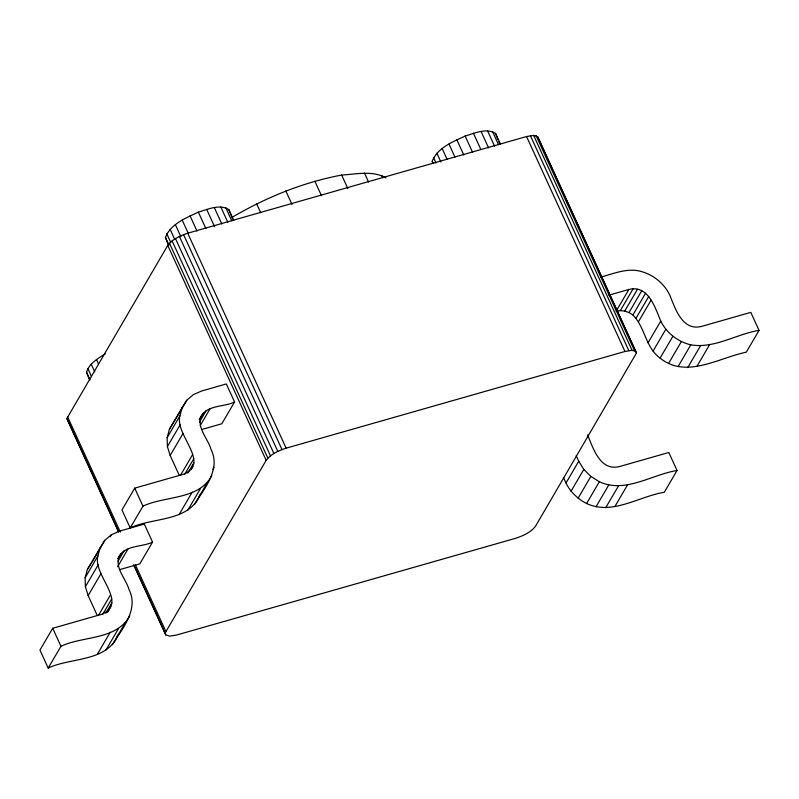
<?xml version="1.0" encoding="UTF-8"?>
<svg xmlns="http://www.w3.org/2000/svg" width="799" height="799" viewBox="0 0 799 799"><rect width="100%" height="100%" fill="white"/><g stroke="black" fill="none" stroke-linecap="round" stroke-linejoin="round"><path stroke-width="1.2" d="M97.258 615.49L88.15 595.585L85.383 586.706L85.123 577.777L87.381 569.407L104.749 540.354L111.411 534.731L119.67 531.095L144.309 524.064L152.559 542.082L139.805 563.874L119.85 569.567M85.123 577.777L97.887 555.984L100.135 547.605M152.559 542.082C142.032 547.335 125.423 544.858 119.041 556.613C114.826 568.449 126.022 578.816 129.009 589.532C137.718 606.561 126.272 623.61 117.014 637.512C104.08 662.051 70.082 657.587 48.2 668.074L39.95 650.066L52.704 628.274L101.992 614.211C128.399 601.957 92.824 575.42 97.887 555.984M179.276 475.375L170.157 455.47L167.4 446.591L167.141 437.662L169.398 429.283L186.766 400.239L193.428 394.606L201.688 390.981L226.327 383.949L234.576 401.967L221.812 423.76L201.867 429.453M117.014 637.512L117.663 635.115M167.141 437.662L179.895 415.87L182.152 407.49M234.576 401.967C224.04 407.22 207.44 404.733 201.048 416.499C196.844 428.324 208.04 438.701 211.026 449.418C219.735 466.446 208.289 483.495 199.031 497.387C186.097 521.937 152.1 517.472 130.207 527.959L121.967 509.952L134.721 488.149L184.01 474.087C210.417 461.842 174.841 435.305 179.895 415.87M199.031 497.387L199.67 495M118.582 531.944L66.866 418.506L167.76 245.393C172.574 239.011 180.334 235.665 187.715 233.208L526.561 136.529L533.652 135.381L537.627 136.619L636.473 352.998L535.58 526.122C530.766 532.504 523.005 535.849 515.625 538.296L176.779 634.975L169.688 636.134L165.713 634.895L133.603 564.753M89.398 379.495L86.522 372.254C89.089 363.435 97.947 358.471 105.248 353.867M168.309 244.674L165.433 237.433C170.626 223.85 186.147 217.957 198.372 212.144C207.82 209.368 219.475 203.805 228.784 209.518L233.777 220.434M165.713 634.895L165.273 633.457L165.932 631.59L266.167 460.334C270.981 453.952 278.741 450.606 286.132 448.159L624.978 351.48L632.059 350.322L636.034 351.56M432.778 163.236L432.199 161.318C437.393 147.735 452.913 141.842 465.138 136.04C474.586 133.263 486.241 127.7 495.54 133.403L500.544 144.319M92.604 561.118L104.749 540.354M186.766 400.239L169.398 429.283M110.202 536.798L111.411 534.731M85.383 586.706L98.147 564.913M167.4 446.591L180.155 424.798M88.15 595.585L100.904 573.792M170.157 455.47L182.921 433.677M48.2 668.074L60.954 646.281C82.836 635.794 116.844 640.249 129.778 615.709M130.207 527.959L142.971 506.167C164.854 495.68 198.851 500.134 211.785 475.595M117.823 558.691L119.041 556.613M199.231 419.615L201.048 416.499M118.102 558.511L121.138 553.317M200.11 418.396L203.146 413.203M118.092 561.138L124.165 550.761M199.49 422.062L206.182 410.646M117.583 566.751L127.92 549.113M200.209 425.597L209.927 408.998M98.377 615.56L110.522 594.806M180.384 475.445L192.539 454.691M102.662 614.411L111.78 598.841M184.679 474.286L193.797 458.726M105.818 613.272L111.9 602.895M187.835 473.158L193.907 462.781M107.555 612.074L108.774 609.997M107.835 611.894L110.871 606.701M191.061 469.702L192.889 466.586M97.488 654.011L110.242 632.219M179.495 513.897L192.259 492.104M105.738 650.386L118.492 628.593M187.755 510.271L200.509 488.479M212.824 469.293L214.042 467.215M112.399 644.753L125.153 622.96M194.417 504.638L207.171 482.846M616.718 310.222L628.863 289.468C648.309 284.584 655.15 307.715 660.763 321.098C666.596 333.073 677.912 341.732 690.795 344.858C714.426 348.893 736.298 334.052 759.05 330.387L750.8 312.369L701.512 326.431C682.076 331.315 675.235 308.184 669.622 294.811C663.789 282.826 652.473 274.167 639.59 271.041C626.236 268.055 613.342 273.777 600.668 277.143M616.109 311.26L620.324 310.631L633.088 288.839M620.324 310.631L624.728 311.071L637.482 289.278M624.728 311.071L629.013 312.549L641.767 290.756M759.05 330.387L746.296 352.179C719.03 357.692 686.041 379.205 660.104 358.102C645.452 347.595 645.113 327.121 632.878 314.956L645.642 293.163M636.074 318.142L648.838 296.349M638.381 321.877L651.135 300.084M587.605 434.926C593.218 448.309 600.059 471.43 619.505 466.556L668.793 452.494L677.033 470.501L664.279 492.294C638.99 496.329 612.384 515.575 586.606 503.52C577.757 499.015 570.406 491.944 565.992 483.005L578.746 461.213L576.209 455.68M647.999 342.891L660.763 321.098M571.055 491.225L583.809 469.432L578.746 461.213M653.073 351.111L665.827 329.308M578.086 498.226L590.841 476.424L583.809 469.432M660.104 358.102L672.858 336.309M586.606 503.52L599.36 481.727C625.138 493.782 651.744 474.526 677.033 470.501M668.613 363.405L681.377 341.612M596.024 506.766L608.778 484.973M678.041 366.651L690.795 344.858M605.702 507.735L618.466 485.942M687.719 367.62L700.483 345.827M614.99 506.356L627.744 484.564M697.008 366.242L709.762 344.449M87.381 569.407L91.995 562.156M232.429 217.138C266.247 197.343 303.061 182.312 341.662 175.061C356.114 174.242 372.743 170.227 385.947 177.927M608.918 295.161L628.863 289.468M629.013 312.549L632.878 314.956M590.841 476.424L599.36 481.727M636.473 352.998L537.627 136.619M536.119 135.71L634.526 350.651M533.652 135.381L632.059 350.322M530.396 135.66L628.803 350.601M526.561 136.529L624.978 351.48M497.917 139.555L495.54 133.403M498.926 141.743L499.924 143.92M492.534 131.575L498.536 144.679M487.6 130.926L494.601 146.207M481.088 131.485L488.579 147.865M473.417 133.233L480.918 149.603M465.138 136.04L472.638 152.409M456.798 139.715L463.8 154.996M448.968 144.01L454.971 157.103M442.187 148.624L447.19 159.54M436.913 153.258L440.908 161.997M433.507 157.593L436.004 163.046M432.199 161.318L433.198 163.505M563.455 477.472L565.992 483.005M381.732 175.371L382.761 177.618M364.474 173.083L368.589 182.062M341.662 175.061L347.825 188.524M314.846 181.163L321.518 195.745M285.852 190.981L292.015 204.444M256.659 203.845L260.774 212.824M232.659 218.946L228.784 209.518M225.767 207.69L231.77 220.784M220.844 207.031L227.835 222.322M214.322 207.6L221.822 223.97M206.661 209.348L214.651 226.806M198.372 212.144L205.872 228.524M190.032 215.82L197.033 231.111M182.212 220.115L188.204 233.218M187.715 233.208L286.132 448.159M183.58 234.616L281.987 449.557M175.43 224.739L180.924 236.744M179.405 236.454L277.812 451.395M175.49 238.601L273.907 453.542M170.147 229.373L174.651 239.201M172.105 240.908L270.511 455.859M166.741 233.698L170.736 242.437M169.468 243.226L267.875 458.167M165.433 237.433L168.929 245.073M167.76 245.393L266.167 460.334M96.509 359.56L98.507 363.925M91.236 364.194L94.731 371.835M87.83 368.529L91.326 376.169M86.522 372.254L90.017 379.895M134.721 488.149L142.971 506.167M67.525 416.649L120.349 532.034M135.371 564.843L165.932 631.59M66.866 418.506L118.661 531.635M134.202 565.572L165.273 633.457M52.704 628.274L60.954 646.281"/></g></svg>
